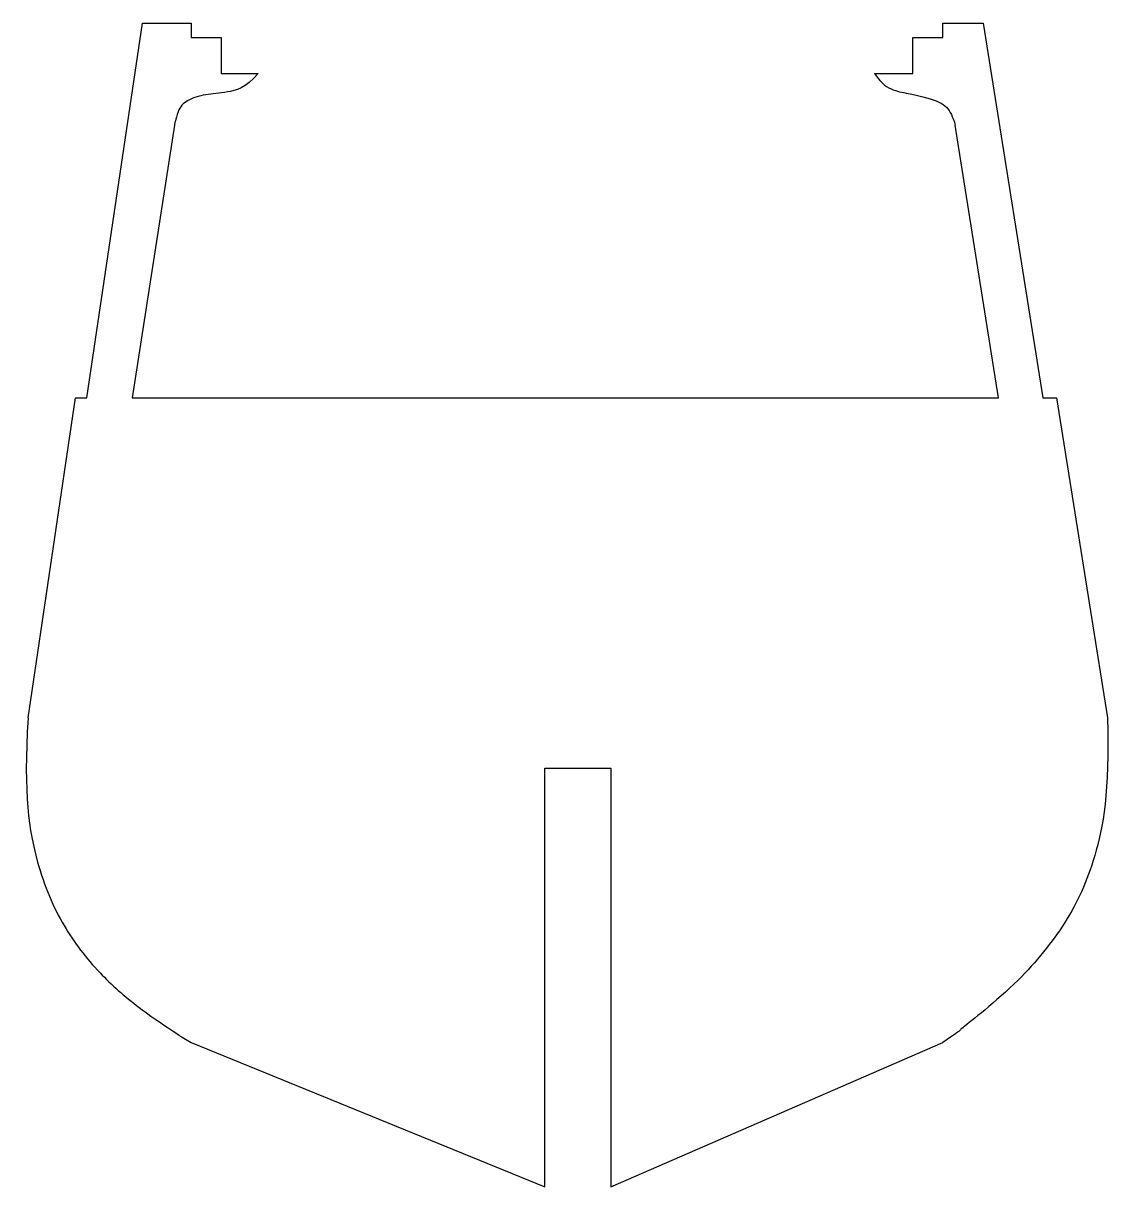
# Model space of a CAD drawing. Header units: millimetres. Extents: x -13 to 119, y -96 to 46.
import ezdxf

# ---------------------------------------------------------------- set-up
doc = ezdxf.new("R2010")
doc.units = ezdxf.units.MM

msp = doc.modelspace()

# ---------------------------------------------------------------- linework, layer by layer
at = {"color": 7, "linetype": 'Continuous'}
for p, q in [((-5.53, 0), (1.23, 45.59)), ((1.23, 45.59), (7.17, 45.59)), ((7.17, 45.59), (7.17, 43.87)), ((98.69, 43.87), (98.69, 45.59)), ((98.69, 45.59), (103.59, 45.59)), ((103.59, 45.59), (110.88, 0)), ((7.17, 43.87), (10.81, 43.87)), ((10.81, 43.87), (10.81, 39.47)), ((95.04, 39.47), (95.04, 43.87)), ((95.04, 43.87), (98.69, 43.87)), ((10.81, 39.47), (15.34, 39.47)), ((90.39, 39.47), (95.04, 39.47)), ((5.15, 33.19), (0, 0)), ((105.48, 0), (100.2, 33.19)), ((-12.7, -38.97), (-6.91, 0)), ((-6.91, 0), (-5.53, 0)), ((0, 0), (105.48, 0)), ((110.88, 0), (112.52, 0)), ((112.52, 0), (118.75, -38.97)), ((50.25, -96.02), (50.25, -45.06)), ((50.25, -45.06), (58.25, -45.06)), ((58.25, -45.06), (58.25, -96.02)), ((7.17, -78.47), (50.25, -96.02)), ((58.25, -96.02), (98.69, -78.47))]:
    msp.add_line(p, q, dxfattribs=at)
for points, knots in [([(15.34, 39.47), (13.77, 37.66), (11.41, 37.11), (8.84, 36.95), (6.61, 36.3), (5.59, 35.18), (5.15, 33.19), (5.22, 33.88), (5.15, 33.19)], [0, 0, 0, 0, 0.18065, 0.363006, 0.557529, 0.732408, 0.846657, 1, 1, 1, 1]), ([(90.39, 39.47), (91.27, 38.13), (92.53, 37.39), (95.63, 36.85), (98.57, 36.05), (99.61, 34.99), (100.2, 33.19), (100.07, 33.82), (100.2, 33.19)], [0, 0, 0, 0, 0.127142, 0.242587, 0.491761, 0.7323, 0.850269, 1, 1, 1, 1]), ([(-12.7, -38.97), (-13.28, -48.38), (-11.89, -56.86), (-8.54, -64.4), (-4.52, -69.67), (0.72, -74.36), (7.17, -78.47), (4.97, -77.17), (7.17, -78.47)], [0, 0, 0, 0, 0.1981667, 0.3786801, 0.5521671, 0.6914493, 0.8391954, 1, 1, 1, 1]), ([(118.75, -38.97), (119.02, -48), (117.45, -56.28), (114.03, -63.79), (107.64, -71.66), (98.69, -78.47), (101.79, -76.35), (98.69, -78.47)], [0, 0, 0, 0, 0.191883, 0.370651, 0.545815, 0.761125, 1, 1, 1, 1])]:
    msp.add_open_spline(points, degree=3, knots=knots, dxfattribs=at)

doc.saveas('drawing.dxf')
